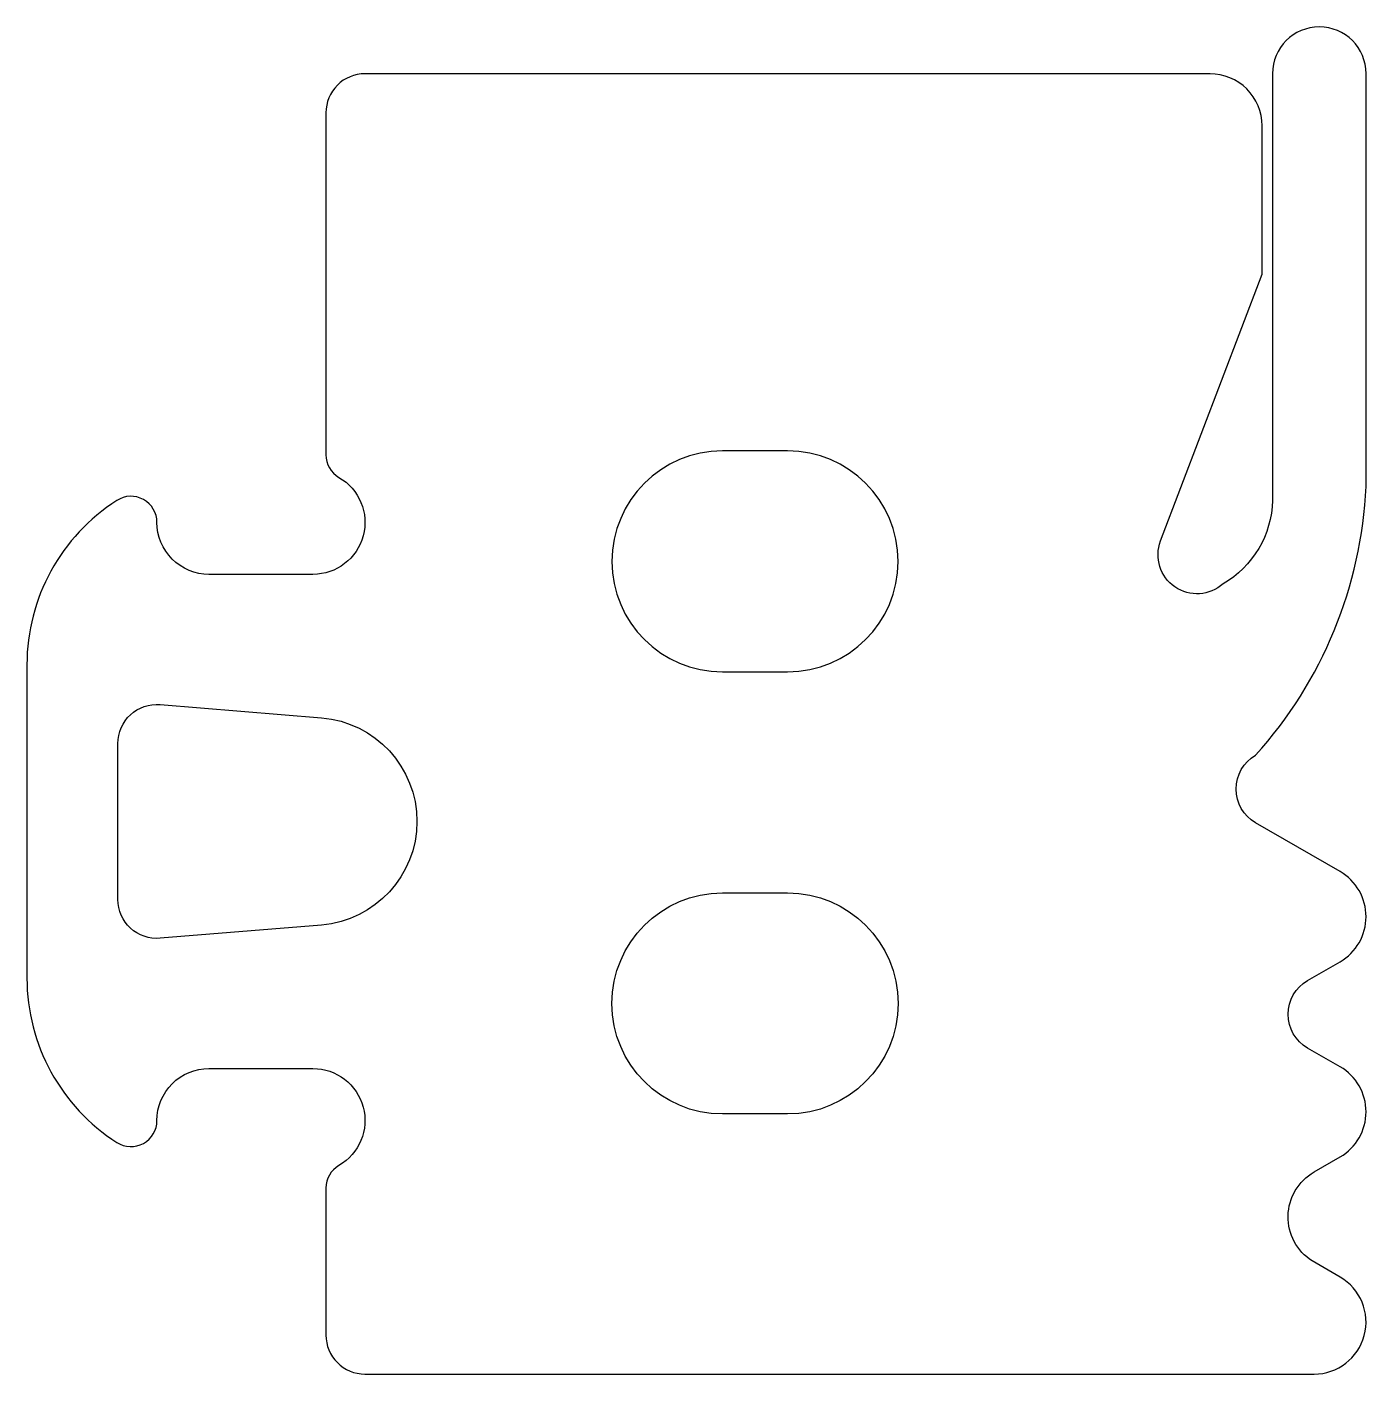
# Model space of a CAD drawing. Header units: millimetres. Extents: x -2.3 to 8, y -10 to 0.4.
import ezdxf

# ---------------------------------------------------------------- set-up
doc = ezdxf.new("R2010")
doc.units = ezdxf.units.MM

msp = doc.modelspace()

# ---------------------------------------------------------------- linework, layer by layer
for points in [[(6.8, 0), (0.3, 0, 0.414214), (0, -0.3), (0, -2.93, 0.267949), (0.1, -3.104, -0.767327), (-0.1, -3.85), (-0.9, -3.85, -0.414214), (-1.3, -3.45, 0.592453), (-1.608, -3.281, 0.255924), (-2.3, -4.545), (-2.3, -6.955), (-2.3, -6.955, 0.255924), (-1.608, -8.219, 0.592453), (-1.3, -8.05, -0.414214), (-0.9, -7.65), (-0.1, -7.65, -0.767327), (0.1, -8.396, 0.267949), (0, -8.57), (0, -9.7, 0.414214), (0.3, -10), (7.6, -10, 0.767327), (7.8, -9.254), (7.586, -9.13, -0.56351), (7.6, -8.446), (7.8, -8.33, 0.57735), (7.8, -7.637), (7.55, -7.493, -0.57735), (7.55, -6.973), (7.8, -6.829, 0.57735), (7.8, -6.136), (7.15, -5.761, -0.57735), (7.15, -5.241, 0.174474), (8, -3.174), (8, 0, 1), (7.28, 0), (7.28, -3.281, -0.262074), (6.9, -3.923, -0.786113), (6.42, -3.593), (7.2, -1.542), (7.2, -0.4, 0.414214)], [(3.55, -4.6, 1), (3.55, -2.9), (3.05, -2.9, 1), (3.05, -4.6), (3.55, -4.6)], [(-1.6, -5.15, -0.438367), (-1.276, -4.851), (-0.035, -4.953, -0.921414), (-0.035, -6.547), (-1.276, -6.649, -0.438367), (-1.6, -6.35), (-1.6, -5.15)], [(3.55, -6.3, -1), (3.55, -8), (3.05, -8, -1), (3.05, -6.3), (3.55, -6.3)]]:
    msp.add_lwpolyline(points, format="xyb", close=True)

doc.saveas('drawing.dxf')
